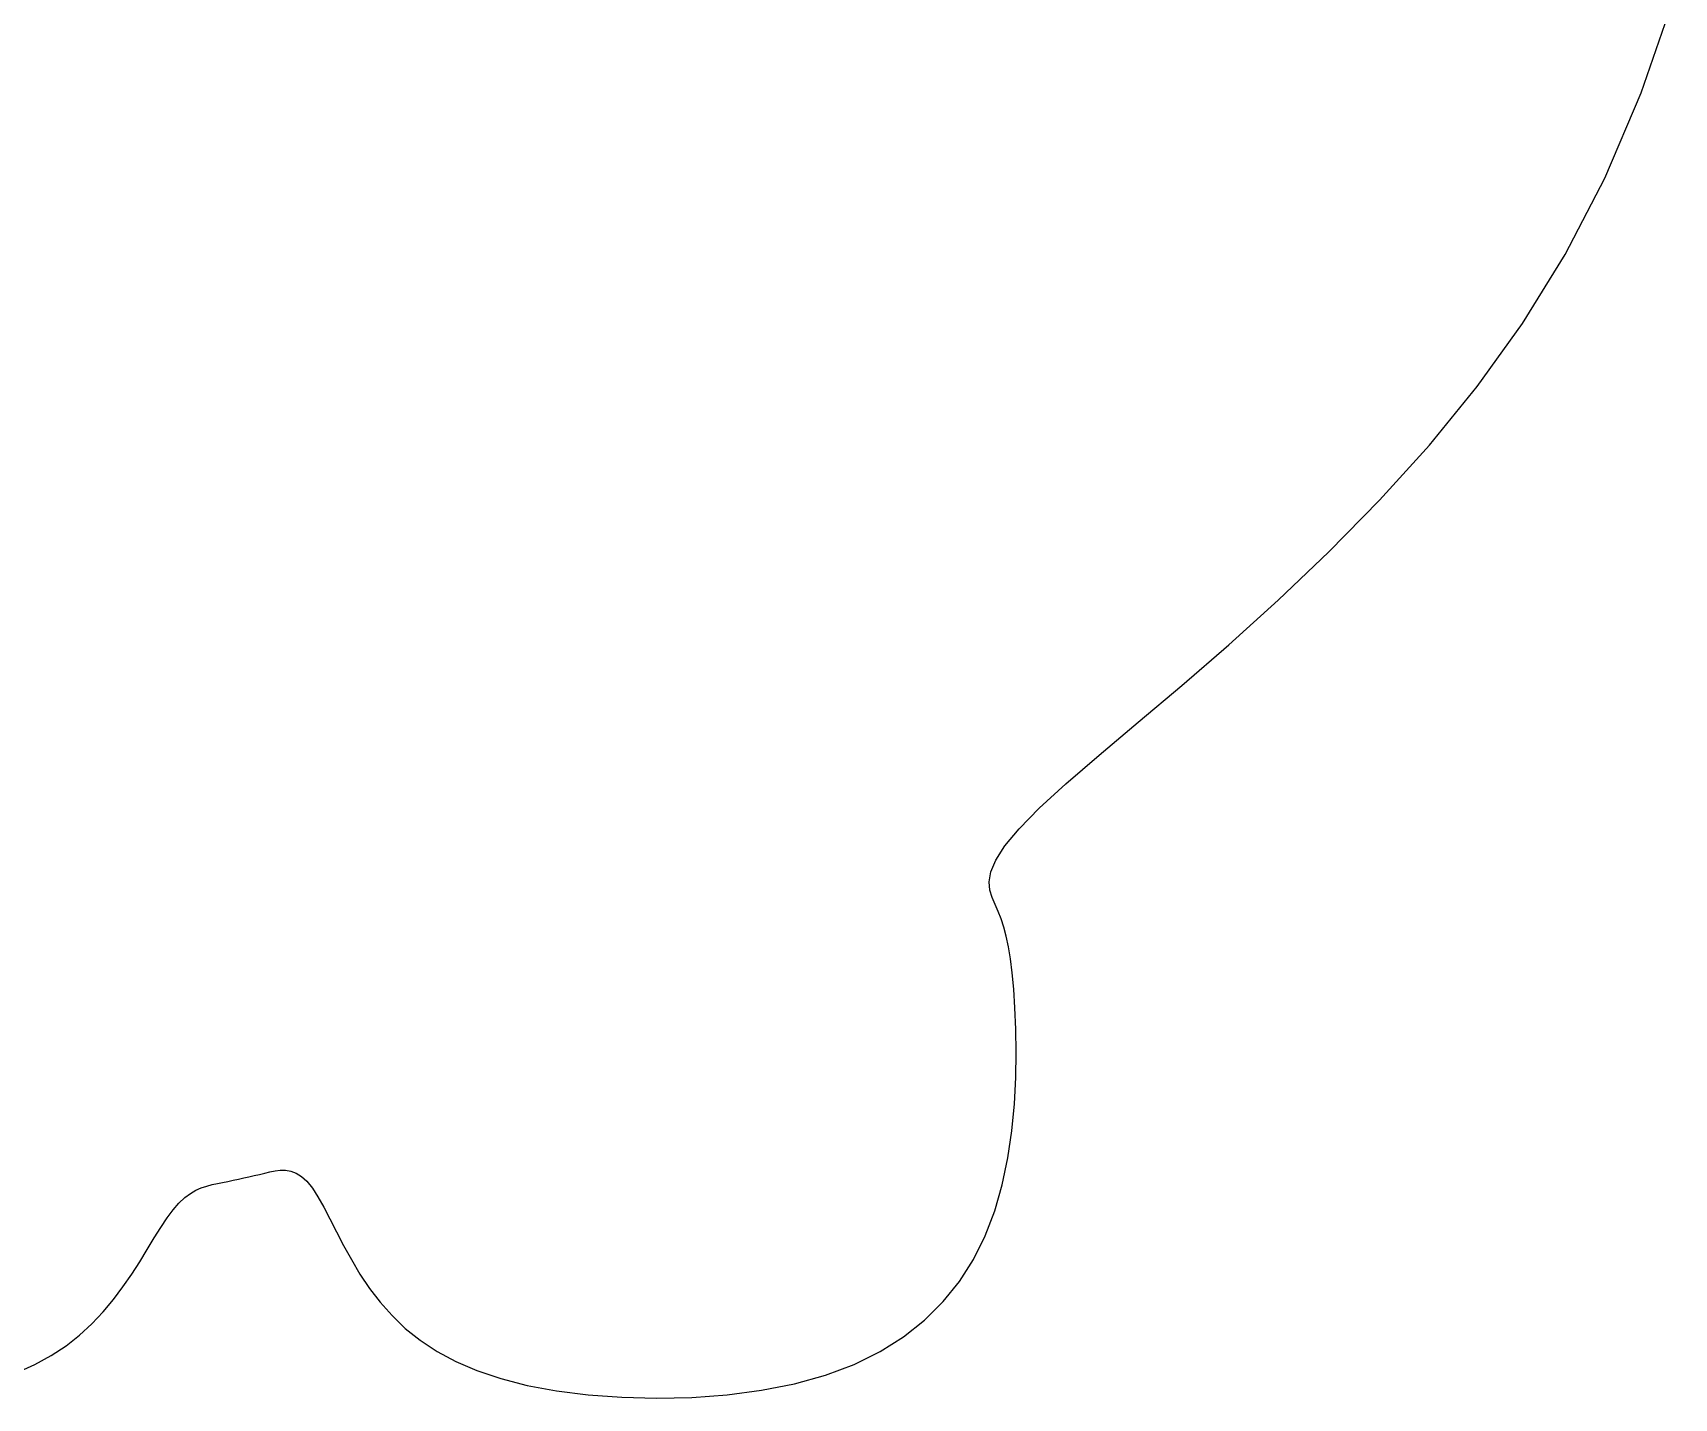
# Model space of a CAD drawing. Extents: x -4 to 53.9, y 13.5 to 77.8.
# Drawn here: x 27.75 to 52.25, y 13.52 to 33.91 of the extents above; entities that cross this region are included whole.
import ezdxf

# ---------------------------------------------------------------- set-up
doc = ezdxf.new("R2010")
doc.units = 0
doc.layers.add('SKULL', color=7, linetype='CONTINUOUS')

# ---------------------------------------------------------------- blocks, each defined once
blk = doc.blocks.new('BLOCK_851')
at = {"layer": 'SKULL', "color": 3}
blk.add_lwpolyline([(27.504, 13.898), (27.775, 14.02)], dxfattribs=at)
blk = doc.blocks.new('BLOCK_852')
at = {"layer": 'SKULL', "color": 3}
blk.add_lwpolyline([(27.775, 14.02), (28.02, 14.155)], dxfattribs=at)
blk = doc.blocks.new('BLOCK_853')
at = {"layer": 'SKULL', "color": 3}
blk.add_lwpolyline([(28.02, 14.155), (28.243, 14.302)], dxfattribs=at)
blk = doc.blocks.new('BLOCK_854')
at = {"layer": 'SKULL', "color": 3}
blk.add_lwpolyline([(28.243, 14.302), (28.445, 14.46)], dxfattribs=at)
blk = doc.blocks.new('BLOCK_855')
at = {"layer": 'SKULL', "color": 3}
blk.add_lwpolyline([(28.445, 14.46), (28.629, 14.629)], dxfattribs=at)
blk = doc.blocks.new('BLOCK_856')
at = {"layer": 'SKULL', "color": 3}
blk.add_lwpolyline([(28.629, 14.629), (28.797, 14.806)], dxfattribs=at)
blk = doc.blocks.new('BLOCK_857')
at = {"layer": 'SKULL', "color": 3}
blk.add_lwpolyline([(28.797, 14.806), (28.95, 14.99)], dxfattribs=at)
blk = doc.blocks.new('BLOCK_858')
at = {"layer": 'SKULL', "color": 3}
blk.add_lwpolyline([(28.95, 14.99), (29.092, 15.18)], dxfattribs=at)
blk = doc.blocks.new('BLOCK_859')
at = {"layer": 'SKULL', "color": 3}
blk.add_lwpolyline([(29.092, 15.18), (29.222, 15.37)], dxfattribs=at)
blk = doc.blocks.new('BLOCK_860')
at = {"layer": 'SKULL', "color": 3}
blk.add_lwpolyline([(29.222, 15.37), (29.342, 15.557)], dxfattribs=at)
blk = doc.blocks.new('BLOCK_861')
at = {"layer": 'SKULL', "color": 3}
blk.add_lwpolyline([(29.342, 15.557), (29.453, 15.739)], dxfattribs=at)
blk = doc.blocks.new('BLOCK_862')
at = {"layer": 'SKULL', "color": 3}
blk.add_lwpolyline([(29.453, 15.739), (29.558, 15.911)], dxfattribs=at)
blk = doc.blocks.new('BLOCK_863')
at = {"layer": 'SKULL', "color": 3}
blk.add_lwpolyline([(29.558, 15.911), (29.656, 16.069)], dxfattribs=at)
blk = doc.blocks.new('BLOCK_864')
at = {"layer": 'SKULL', "color": 3}
blk.add_lwpolyline([(29.656, 16.069), (29.75, 16.212)], dxfattribs=at)
blk = doc.blocks.new('BLOCK_865')
at = {"layer": 'SKULL', "color": 3}
blk.add_lwpolyline([(29.75, 16.212), (29.84, 16.333)], dxfattribs=at)
blk = doc.blocks.new('BLOCK_866')
at = {"layer": 'SKULL', "color": 3}
blk.add_lwpolyline([(29.84, 16.333), (29.928, 16.433)], dxfattribs=at)
blk = doc.blocks.new('BLOCK_867')
at = {"layer": 'SKULL', "color": 3}
blk.add_lwpolyline([(29.928, 16.433), (30.014, 16.513)], dxfattribs=at)
blk = doc.blocks.new('BLOCK_868')
at = {"layer": 'SKULL', "color": 3}
blk.add_lwpolyline([(30.014, 16.513), (30.098, 16.576)], dxfattribs=at)
blk = doc.blocks.new('BLOCK_869')
at = {"layer": 'SKULL', "color": 3}
blk.add_lwpolyline([(30.098, 16.576), (30.181, 16.624)], dxfattribs=at)
blk = doc.blocks.new('BLOCK_870')
at = {"layer": 'SKULL', "color": 3}
blk.add_lwpolyline([(30.181, 16.624), (30.262, 16.66)], dxfattribs=at)
blk = doc.blocks.new('BLOCK_871')
at = {"layer": 'SKULL', "color": 3}
blk.add_lwpolyline([(30.262, 16.66), (30.342, 16.687)], dxfattribs=at)
blk = doc.blocks.new('BLOCK_872')
at = {"layer": 'SKULL', "color": 3}
blk.add_lwpolyline([(30.342, 16.687), (30.422, 16.708)], dxfattribs=at)
blk = doc.blocks.new('BLOCK_873')
at = {"layer": 'SKULL', "color": 3}
blk.add_lwpolyline([(30.422, 16.708), (30.501, 16.724)], dxfattribs=at)
blk = doc.blocks.new('BLOCK_874')
at = {"layer": 'SKULL', "color": 3}
blk.add_lwpolyline([(30.501, 16.724), (30.58, 16.74)], dxfattribs=at)
blk = doc.blocks.new('BLOCK_875')
at = {"layer": 'SKULL', "color": 3}
blk.add_lwpolyline([(30.58, 16.74), (30.659, 16.756)], dxfattribs=at)
blk = doc.blocks.new('BLOCK_876')
at = {"layer": 'SKULL', "color": 3}
blk.add_lwpolyline([(30.659, 16.756), (30.738, 16.773)], dxfattribs=at)
blk = doc.blocks.new('BLOCK_877')
at = {"layer": 'SKULL', "color": 3}
blk.add_lwpolyline([(30.738, 16.773), (30.816, 16.79)], dxfattribs=at)
blk = doc.blocks.new('BLOCK_878')
at = {"layer": 'SKULL', "color": 3}
blk.add_lwpolyline([(30.816, 16.79), (30.895, 16.807)], dxfattribs=at)
blk = doc.blocks.new('BLOCK_879')
at = {"layer": 'SKULL', "color": 3}
blk.add_lwpolyline([(30.895, 16.807), (30.973, 16.824)], dxfattribs=at)
blk = doc.blocks.new('BLOCK_880')
at = {"layer": 'SKULL', "color": 3}
blk.add_lwpolyline([(30.973, 16.824), (31.051, 16.842)], dxfattribs=at)
blk = doc.blocks.new('BLOCK_881')
at = {"layer": 'SKULL', "color": 3}
blk.add_lwpolyline([(31.051, 16.842), (31.13, 16.86)], dxfattribs=at)
blk = doc.blocks.new('BLOCK_882')
at = {"layer": 'SKULL', "color": 3}
blk.add_lwpolyline([(31.13, 16.86), (31.208, 16.879)], dxfattribs=at)
blk = doc.blocks.new('BLOCK_883')
at = {"layer": 'SKULL', "color": 3}
blk.add_lwpolyline([(31.208, 16.879), (31.285, 16.897)], dxfattribs=at)
blk = doc.blocks.new('BLOCK_884')
at = {"layer": 'SKULL', "color": 3}
blk.add_lwpolyline([(31.285, 16.897), (31.363, 16.913)], dxfattribs=at)
blk = doc.blocks.new('BLOCK_885')
at = {"layer": 'SKULL', "color": 3}
blk.add_lwpolyline([(31.363, 16.913), (31.441, 16.923)], dxfattribs=at)
blk = doc.blocks.new('BLOCK_886')
at = {"layer": 'SKULL', "color": 3}
blk.add_lwpolyline([(31.441, 16.923), (31.52, 16.923)], dxfattribs=at)
blk = doc.blocks.new('BLOCK_887')
at = {"layer": 'SKULL', "color": 3}
blk.add_lwpolyline([(31.52, 16.923), (31.598, 16.91)], dxfattribs=at)
blk = doc.blocks.new('BLOCK_888')
at = {"layer": 'SKULL', "color": 3}
blk.add_lwpolyline([(31.598, 16.91), (31.678, 16.881)], dxfattribs=at)
blk = doc.blocks.new('BLOCK_889')
at = {"layer": 'SKULL', "color": 3}
blk.add_lwpolyline([(31.678, 16.881), (31.758, 16.831)], dxfattribs=at)
blk = doc.blocks.new('BLOCK_890')
at = {"layer": 'SKULL', "color": 3}
blk.add_lwpolyline([(31.758, 16.831), (31.838, 16.757)], dxfattribs=at)
blk = doc.blocks.new('BLOCK_891')
at = {"layer": 'SKULL', "color": 3}
blk.add_lwpolyline([(31.838, 16.757), (31.92, 16.656)], dxfattribs=at)
blk = doc.blocks.new('BLOCK_892')
at = {"layer": 'SKULL', "color": 3}
blk.add_lwpolyline([(31.92, 16.656), (32.003, 16.527)], dxfattribs=at)
blk = doc.blocks.new('BLOCK_893')
at = {"layer": 'SKULL', "color": 3}
blk.add_lwpolyline([(32.003, 16.527), (32.09, 16.372)], dxfattribs=at)
blk = doc.blocks.new('BLOCK_894')
at = {"layer": 'SKULL', "color": 3}
blk.add_lwpolyline([(32.09, 16.372), (32.181, 16.196)], dxfattribs=at)
blk = doc.blocks.new('BLOCK_895')
at = {"layer": 'SKULL', "color": 3}
blk.add_lwpolyline([(32.181, 16.196), (32.279, 16.004)], dxfattribs=at)
blk = doc.blocks.new('BLOCK_896')
at = {"layer": 'SKULL', "color": 3}
blk.add_lwpolyline([(32.279, 16.004), (32.385, 15.8)], dxfattribs=at)
blk = doc.blocks.new('BLOCK_897')
at = {"layer": 'SKULL', "color": 3}
blk.add_lwpolyline([(32.385, 15.8), (32.502, 15.588)], dxfattribs=at)
blk = doc.blocks.new('BLOCK_898')
at = {"layer": 'SKULL', "color": 3}
blk.add_lwpolyline([(32.502, 15.588), (32.631, 15.373)], dxfattribs=at)
blk = doc.blocks.new('BLOCK_899')
at = {"layer": 'SKULL', "color": 3}
blk.add_lwpolyline([(32.631, 15.373), (32.774, 15.159)], dxfattribs=at)
blk = doc.blocks.new('BLOCK_900')
at = {"layer": 'SKULL', "color": 3}
blk.add_lwpolyline([(32.774, 15.159), (32.932, 14.951)], dxfattribs=at)
blk = doc.blocks.new('BLOCK_901')
at = {"layer": 'SKULL', "color": 3}
blk.add_lwpolyline([(32.932, 14.951), (33.109, 14.751)], dxfattribs=at)
blk = doc.blocks.new('BLOCK_902')
at = {"layer": 'SKULL', "color": 3}
blk.add_lwpolyline([(33.109, 14.751), (33.307, 14.561)], dxfattribs=at)
blk = doc.blocks.new('BLOCK_903')
at = {"layer": 'SKULL', "color": 3}
blk.add_lwpolyline([(33.307, 14.561), (33.53, 14.383)], dxfattribs=at)
blk = doc.blocks.new('BLOCK_904')
at = {"layer": 'SKULL', "color": 3}
blk.add_lwpolyline([(33.53, 14.383), (33.781, 14.217)], dxfattribs=at)
blk = doc.blocks.new('BLOCK_905')
at = {"layer": 'SKULL', "color": 3}
blk.add_lwpolyline([(33.781, 14.217), (34.062, 14.066)], dxfattribs=at)
blk = doc.blocks.new('BLOCK_906')
at = {"layer": 'SKULL', "color": 3}
blk.add_lwpolyline([(34.062, 14.066), (34.378, 13.93)], dxfattribs=at)
blk = doc.blocks.new('BLOCK_907')
at = {"layer": 'SKULL', "color": 3}
blk.add_lwpolyline([(34.378, 13.93), (34.732, 13.811)], dxfattribs=at)
blk = doc.blocks.new('BLOCK_908')
at = {"layer": 'SKULL', "color": 3}
blk.add_lwpolyline([(34.732, 13.811), (35.126, 13.71)], dxfattribs=at)
blk = doc.blocks.new('BLOCK_909')
at = {"layer": 'SKULL', "color": 3}
blk.add_lwpolyline([(35.126, 13.71), (35.563, 13.629)], dxfattribs=at)
blk = doc.blocks.new('BLOCK_910')
at = {"layer": 'SKULL', "color": 3}
blk.add_lwpolyline([(35.563, 13.629), (36.038, 13.569)], dxfattribs=at)
blk = doc.blocks.new('BLOCK_911')
at = {"layer": 'SKULL', "color": 3}
blk.add_lwpolyline([(36.038, 13.569), (36.539, 13.532)], dxfattribs=at)
blk = doc.blocks.new('BLOCK_912')
at = {"layer": 'SKULL', "color": 3}
blk.add_lwpolyline([(36.539, 13.532), (37.059, 13.519)], dxfattribs=at)
blk = doc.blocks.new('BLOCK_913')
at = {"layer": 'SKULL', "color": 3}
blk.add_lwpolyline([(37.059, 13.519), (37.586, 13.531)], dxfattribs=at)
blk = doc.blocks.new('BLOCK_914')
at = {"layer": 'SKULL', "color": 3}
blk.add_lwpolyline([(37.586, 13.531), (38.112, 13.57)], dxfattribs=at)
blk = doc.blocks.new('BLOCK_915')
at = {"layer": 'SKULL', "color": 3}
blk.add_lwpolyline([(38.112, 13.57), (38.627, 13.638)], dxfattribs=at)
blk = doc.blocks.new('BLOCK_916')
at = {"layer": 'SKULL', "color": 3}
blk.add_lwpolyline([(38.627, 13.638), (39.121, 13.735)], dxfattribs=at)
blk = doc.blocks.new('BLOCK_917')
at = {"layer": 'SKULL', "color": 3}
blk.add_lwpolyline([(39.121, 13.735), (39.584, 13.863)], dxfattribs=at)
blk = doc.blocks.new('BLOCK_918')
at = {"layer": 'SKULL', "color": 3}
blk.add_lwpolyline([(39.584, 13.863), (40.01, 14.023)], dxfattribs=at)
blk = doc.blocks.new('BLOCK_919')
at = {"layer": 'SKULL', "color": 3}
blk.add_lwpolyline([(40.01, 14.023), (40.398, 14.214)], dxfattribs=at)
blk = doc.blocks.new('BLOCK_920')
at = {"layer": 'SKULL', "color": 3}
blk.add_lwpolyline([(40.398, 14.214), (40.748, 14.435)], dxfattribs=at)
blk = doc.blocks.new('BLOCK_921')
at = {"layer": 'SKULL', "color": 3}
blk.add_lwpolyline([(40.748, 14.435), (41.062, 14.684)], dxfattribs=at)
blk = doc.blocks.new('BLOCK_922')
at = {"layer": 'SKULL', "color": 3}
blk.add_lwpolyline([(41.062, 14.684), (41.34, 14.961)], dxfattribs=at)
blk = doc.blocks.new('BLOCK_923')
at = {"layer": 'SKULL', "color": 3}
blk.add_lwpolyline([(41.34, 14.961), (41.583, 15.263)], dxfattribs=at)
blk = doc.blocks.new('BLOCK_924')
at = {"layer": 'SKULL', "color": 3}
blk.add_lwpolyline([(41.583, 15.263), (41.792, 15.59)], dxfattribs=at)
blk = doc.blocks.new('BLOCK_925')
at = {"layer": 'SKULL', "color": 3}
blk.add_lwpolyline([(41.792, 15.59), (41.967, 15.941)], dxfattribs=at)
blk = doc.blocks.new('BLOCK_926')
at = {"layer": 'SKULL', "color": 3}
blk.add_lwpolyline([(41.967, 15.941), (42.109, 16.314)], dxfattribs=at)
blk = doc.blocks.new('BLOCK_927')
at = {"layer": 'SKULL', "color": 3}
blk.add_lwpolyline([(42.109, 16.314), (42.221, 16.704)], dxfattribs=at)
blk = doc.blocks.new('BLOCK_928')
at = {"layer": 'SKULL', "color": 3}
blk.add_lwpolyline([(42.221, 16.704), (42.305, 17.106)], dxfattribs=at)
blk = doc.blocks.new('BLOCK_929')
at = {"layer": 'SKULL', "color": 3}
blk.add_lwpolyline([(42.305, 17.106), (42.364, 17.512)], dxfattribs=at)
blk = doc.blocks.new('BLOCK_930')
at = {"layer": 'SKULL', "color": 3}
blk.add_lwpolyline([(42.364, 17.512), (42.403, 17.914)], dxfattribs=at)
blk = doc.blocks.new('BLOCK_931')
at = {"layer": 'SKULL', "color": 3}
blk.add_lwpolyline([(42.403, 17.914), (42.423, 18.306)], dxfattribs=at)
blk = doc.blocks.new('BLOCK_932')
at = {"layer": 'SKULL', "color": 3}
blk.add_lwpolyline([(42.423, 18.306), (42.429, 18.681)], dxfattribs=at)
blk = doc.blocks.new('BLOCK_933')
at = {"layer": 'SKULL', "color": 3}
blk.add_lwpolyline([(42.429, 18.681), (42.424, 19.03)], dxfattribs=at)
blk = doc.blocks.new('BLOCK_934')
at = {"layer": 'SKULL', "color": 3}
blk.add_lwpolyline([(42.424, 19.03), (42.41, 19.348)], dxfattribs=at)
blk = doc.blocks.new('BLOCK_935')
at = {"layer": 'SKULL', "color": 3}
blk.add_lwpolyline([(42.41, 19.348), (42.392, 19.627)], dxfattribs=at)
blk = doc.blocks.new('BLOCK_936')
at = {"layer": 'SKULL', "color": 3}
blk.add_lwpolyline([(42.392, 19.627), (42.37, 19.869)], dxfattribs=at)
blk = doc.blocks.new('BLOCK_937')
at = {"layer": 'SKULL', "color": 3}
blk.add_lwpolyline([(42.37, 19.869), (42.344, 20.078)], dxfattribs=at)
blk = doc.blocks.new('BLOCK_938')
at = {"layer": 'SKULL', "color": 3}
blk.add_lwpolyline([(42.344, 20.078), (42.314, 20.259)], dxfattribs=at)
blk = doc.blocks.new('BLOCK_939')
at = {"layer": 'SKULL', "color": 3}
blk.add_lwpolyline([(42.314, 20.259), (42.281, 20.415)], dxfattribs=at)
blk = doc.blocks.new('BLOCK_940')
at = {"layer": 'SKULL', "color": 3}
blk.add_lwpolyline([(42.281, 20.415), (42.244, 20.552)], dxfattribs=at)
blk = doc.blocks.new('BLOCK_941')
at = {"layer": 'SKULL', "color": 3}
blk.add_lwpolyline([(42.244, 20.552), (42.205, 20.674)], dxfattribs=at)
blk = doc.blocks.new('BLOCK_942')
at = {"layer": 'SKULL', "color": 3}
blk.add_lwpolyline([(42.205, 20.674), (42.162, 20.785)], dxfattribs=at)
blk = doc.blocks.new('BLOCK_943')
at = {"layer": 'SKULL', "color": 3}
blk.add_lwpolyline([(42.162, 20.785), (42.116, 20.891)], dxfattribs=at)
blk = doc.blocks.new('BLOCK_944')
at = {"layer": 'SKULL', "color": 3}
blk.add_lwpolyline([(42.116, 20.891), (42.07, 20.995)], dxfattribs=at)
blk = doc.blocks.new('BLOCK_945')
at = {"layer": 'SKULL', "color": 3}
blk.add_lwpolyline([(42.07, 20.995), (42.035, 21.106)], dxfattribs=at)
blk = doc.blocks.new('BLOCK_946')
at = {"layer": 'SKULL', "color": 3}
blk.add_lwpolyline([(42.035, 21.106), (42.024, 21.231)], dxfattribs=at)
blk = doc.blocks.new('BLOCK_947')
at = {"layer": 'SKULL', "color": 3}
blk.add_lwpolyline([(42.024, 21.231), (42.05, 21.377)], dxfattribs=at)
blk = doc.blocks.new('BLOCK_948')
at = {"layer": 'SKULL', "color": 3}
blk.add_lwpolyline([(42.05, 21.377), (42.124, 21.552)], dxfattribs=at)
blk = doc.blocks.new('BLOCK_949')
at = {"layer": 'SKULL', "color": 3}
blk.add_lwpolyline([(42.124, 21.552), (42.261, 21.764)], dxfattribs=at)
blk = doc.blocks.new('BLOCK_950')
at = {"layer": 'SKULL', "color": 3}
blk.add_lwpolyline([(42.261, 21.764), (42.472, 22.019)], dxfattribs=at)
blk = doc.blocks.new('BLOCK_951')
at = {"layer": 'SKULL', "color": 3}
blk.add_lwpolyline([(42.472, 22.019), (42.77, 22.327)], dxfattribs=at)
blk = doc.blocks.new('BLOCK_952')
at = {"layer": 'SKULL', "color": 3}
blk.add_lwpolyline([(42.77, 22.327), (43.169, 22.693)], dxfattribs=at)
blk = doc.blocks.new('BLOCK_953')
at = {"layer": 'SKULL', "color": 3}
blk.add_lwpolyline([(43.169, 22.693), (43.667, 23.122)], dxfattribs=at)
blk = doc.blocks.new('BLOCK_954')
at = {"layer": 'SKULL', "color": 3}
blk.add_lwpolyline([(43.667, 23.122), (44.249, 23.612)], dxfattribs=at)
blk = doc.blocks.new('BLOCK_955')
at = {"layer": 'SKULL', "color": 3}
blk.add_lwpolyline([(44.249, 23.612), (44.9, 24.162)], dxfattribs=at)
blk = doc.blocks.new('BLOCK_956')
at = {"layer": 'SKULL', "color": 3}
blk.add_lwpolyline([(44.9, 24.162), (45.602, 24.77)], dxfattribs=at)
blk = doc.blocks.new('BLOCK_957')
at = {"layer": 'SKULL', "color": 3}
blk.add_lwpolyline([(45.602, 24.77), (46.339, 25.435)], dxfattribs=at)
blk = doc.blocks.new('BLOCK_958')
at = {"layer": 'SKULL', "color": 3}
blk.add_lwpolyline([(46.339, 25.435), (47.095, 26.154)], dxfattribs=at)
blk = doc.blocks.new('BLOCK_959')
at = {"layer": 'SKULL', "color": 3}
blk.add_lwpolyline([(47.095, 26.154), (47.854, 26.926)], dxfattribs=at)
blk = doc.blocks.new('BLOCK_960')
at = {"layer": 'SKULL', "color": 3}
blk.add_lwpolyline([(47.854, 26.926), (48.598, 27.75)], dxfattribs=at)
blk = doc.blocks.new('BLOCK_961')
at = {"layer": 'SKULL', "color": 3}
blk.add_lwpolyline([(48.598, 27.75), (49.313, 28.625)], dxfattribs=at)
blk = doc.blocks.new('BLOCK_962')
at = {"layer": 'SKULL', "color": 3}
blk.add_lwpolyline([(49.313, 28.625), (49.99, 29.566)], dxfattribs=at)
blk = doc.blocks.new('BLOCK_963')
at = {"layer": 'SKULL', "color": 3}
blk.add_lwpolyline([(49.99, 29.566), (50.626, 30.595)], dxfattribs=at)
blk = doc.blocks.new('BLOCK_964')
at = {"layer": 'SKULL', "color": 3}
blk.add_lwpolyline([(50.626, 30.595), (51.218, 31.735)], dxfattribs=at)
blk = doc.blocks.new('BLOCK_965')
at = {"layer": 'SKULL', "color": 3}
blk.add_lwpolyline([(51.218, 31.735), (51.762, 33.009)], dxfattribs=at)
blk = doc.blocks.new('BLOCK_966')
at = {"layer": 'SKULL', "color": 3}
blk.add_lwpolyline([(51.762, 33.009), (52.253, 34.439)], dxfattribs=at)

msp = doc.modelspace()

# ---------------------------------------------------------------- block references
at = {"layer": 'SKULL'}
for name in ['BLOCK_966', 'BLOCK_965', 'BLOCK_964', 'BLOCK_963', 'BLOCK_962', 'BLOCK_961', 'BLOCK_960', 'BLOCK_959', 'BLOCK_958', 'BLOCK_957', 'BLOCK_956', 'BLOCK_955', 'BLOCK_954', 'BLOCK_953', 'BLOCK_952', 'BLOCK_951', 'BLOCK_950', 'BLOCK_949', 'BLOCK_947', 'BLOCK_948', 'BLOCK_946', 'BLOCK_945', 'BLOCK_944', 'BLOCK_943', 'BLOCK_942', 'BLOCK_941', 'BLOCK_940', 'BLOCK_939', 'BLOCK_938', 'BLOCK_937', 'BLOCK_936', 'BLOCK_935', 'BLOCK_934', 'BLOCK_933', 'BLOCK_932', 'BLOCK_931', 'BLOCK_930', 'BLOCK_929', 'BLOCK_884', 'BLOCK_885', 'BLOCK_886', 'BLOCK_887', 'BLOCK_888', 'BLOCK_928', 'BLOCK_871', 'BLOCK_872', 'BLOCK_873', 'BLOCK_874', 'BLOCK_875', 'BLOCK_876', 'BLOCK_877', 'BLOCK_878', 'BLOCK_879', 'BLOCK_880', 'BLOCK_881', 'BLOCK_882', 'BLOCK_883', 'BLOCK_889', 'BLOCK_890', 'BLOCK_891', 'BLOCK_927', 'BLOCK_866', 'BLOCK_867', 'BLOCK_868', 'BLOCK_869', 'BLOCK_870', 'BLOCK_892', 'BLOCK_893', 'BLOCK_864', 'BLOCK_865', 'BLOCK_894', 'BLOCK_895', 'BLOCK_926', 'BLOCK_863', 'BLOCK_896', 'BLOCK_925', 'BLOCK_861', 'BLOCK_862', 'BLOCK_897', 'BLOCK_860', 'BLOCK_898', 'BLOCK_924', 'BLOCK_859', 'BLOCK_899', 'BLOCK_923', 'BLOCK_857', 'BLOCK_858', 'BLOCK_900', 'BLOCK_901', 'BLOCK_922', 'BLOCK_856', 'BLOCK_902', 'BLOCK_854', 'BLOCK_855', 'BLOCK_903', 'BLOCK_921', 'BLOCK_853', 'BLOCK_904', 'BLOCK_905', 'BLOCK_919', 'BLOCK_920', 'BLOCK_851', 'BLOCK_852', 'BLOCK_906', 'BLOCK_918', 'BLOCK_907', 'BLOCK_908', 'BLOCK_916', 'BLOCK_917', 'BLOCK_909', 'BLOCK_910', 'BLOCK_911', 'BLOCK_912', 'BLOCK_913', 'BLOCK_914', 'BLOCK_915']:
    msp.add_blockref(name, (0, 0), dxfattribs=at)

doc.saveas('drawing.dxf')
